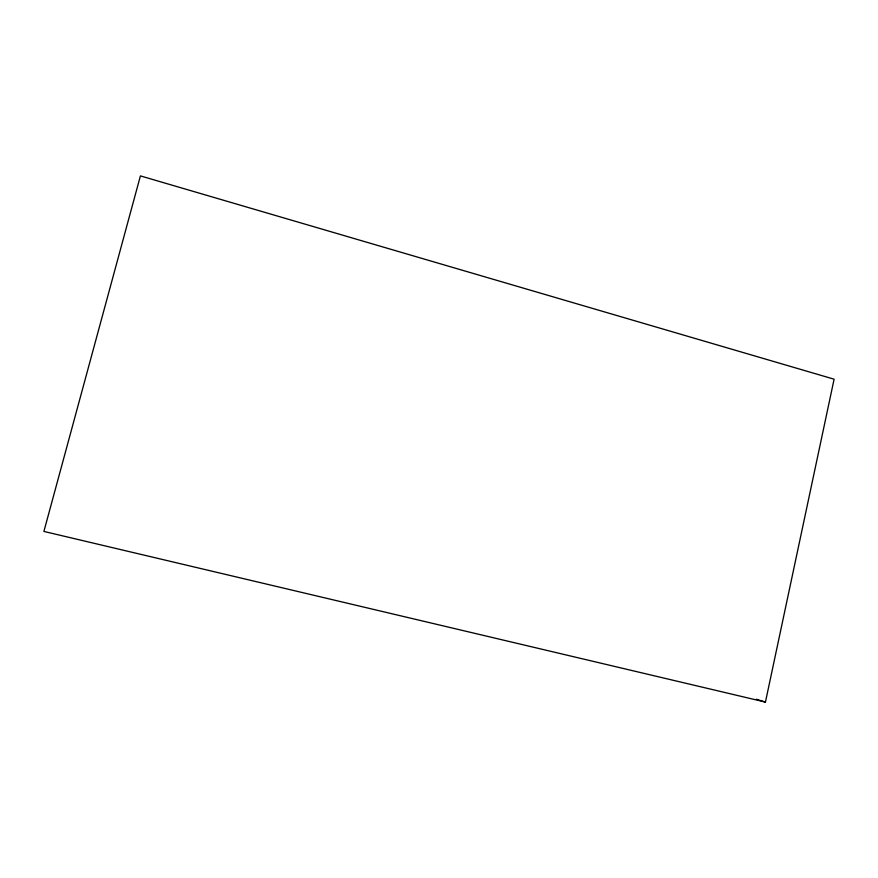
<?xml version="1.0" encoding="UTF-8"?>
<svg xmlns="http://www.w3.org/2000/svg" width="878" height="878" viewBox="0 0 878 878"><rect width="100%" height="100%" fill="white"/><g stroke="black" fill="none" stroke-linecap="round" stroke-linejoin="round"><path stroke-width="1.32" d="M765.44 702.104L834.1 379.197L140.414 175.896L43.9 531.431L765.44 702.104L756.331 699.206"/></g></svg>
